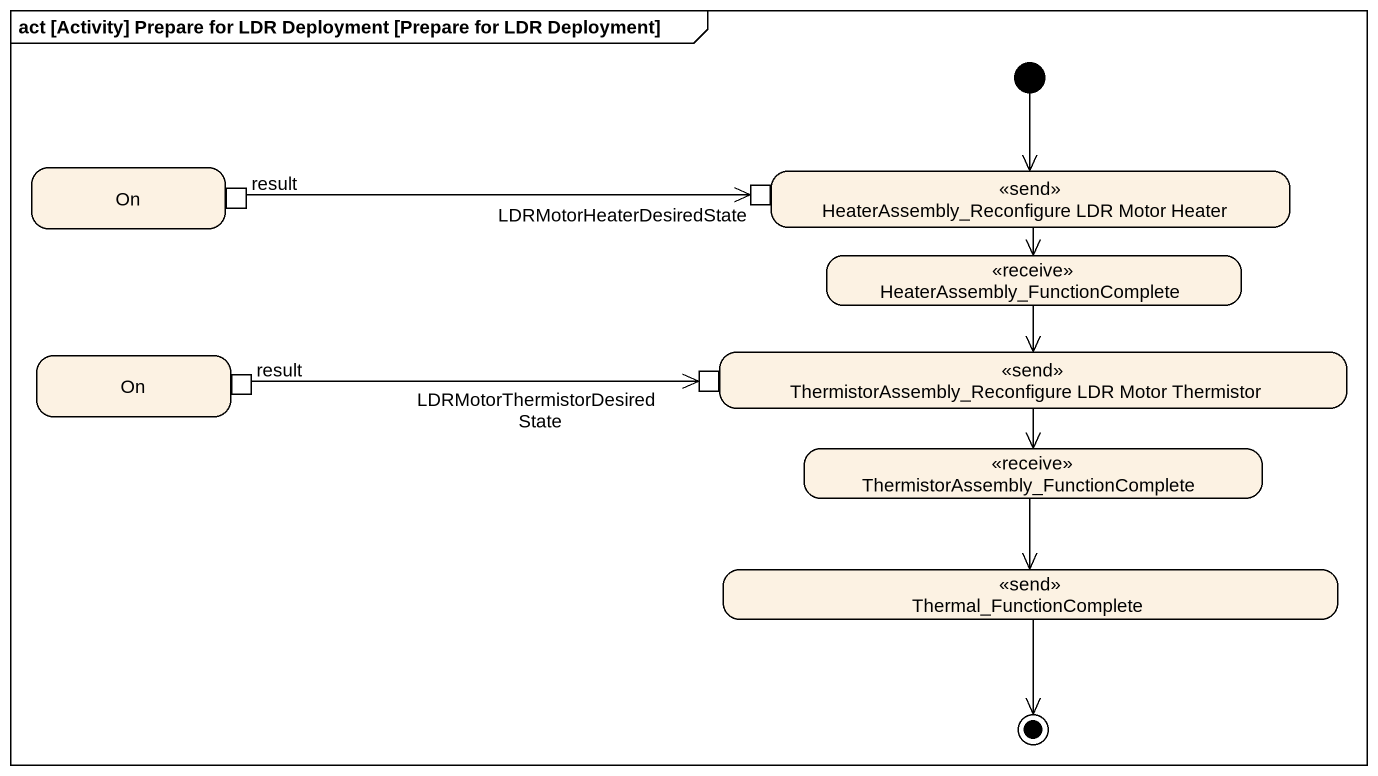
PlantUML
@startuml
mainframe act [Activity] Prepare for LDR Deployment [Prepare for LDR Deployment]
hide empty description
state "On" as On_ {
  state result <<outputPin>>
}
state "HeaterAssembly_Reconfigure LDR Motor Heater" as HeaterAssembly_Reconfigure <<send>> {
  state LDRMotorHeaterDesiredState <<inputPin>>
}
state "HeaterAssembly_FunctionComplete" as HeaterAssembly <<receive>>
state "On" as On__2 {
  state "result" as result_2 <<outputPin>>
}
state "ThermistorAssembly_Reconfigure LDR Motor Thermistor" as ThermistorAssembly <<send>> {
  state "LDRMotorThermistorDesiredState" as LDRMotorThermistorDesiredSta <<inputPin>>
}
state "ThermistorAssembly_FunctionComplete" as ThermistorAssembly_2 <<receive>>
state Thermal_FunctionComplete <<send>>
[*] --> HeaterAssembly_Reconfigure
result -right-> LDRMotorHeaterDesiredState
HeaterAssembly_Reconfigure --> HeaterAssembly
HeaterAssembly --> ThermistorAssembly
result_2 -right-> LDRMotorThermistorDesiredSta
ThermistorAssembly --> ThermistorAssembly_2
ThermistorAssembly_2 --> Thermal_FunctionComplete
Thermal_FunctionComplete --> [*]
@enduml
